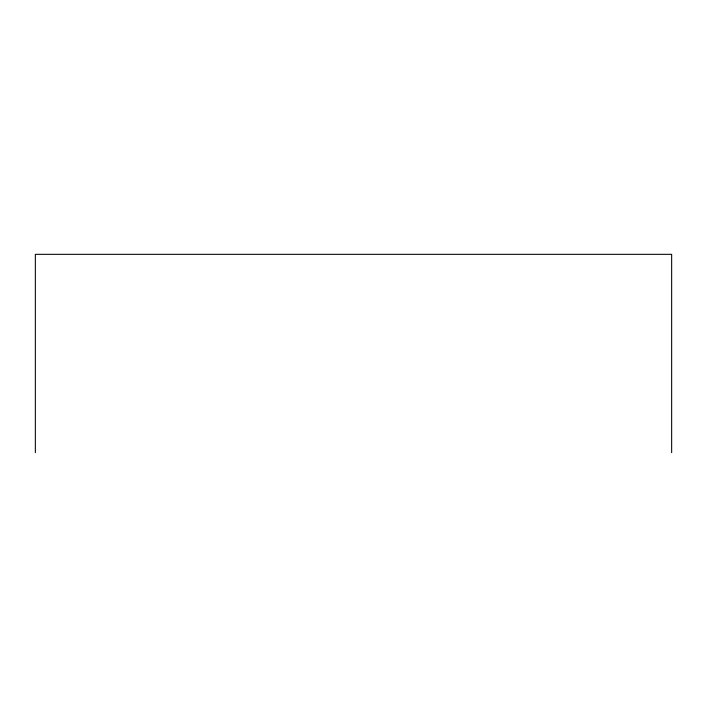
<?xml version="1.0" encoding="UTF-8"?>
<svg xmlns="http://www.w3.org/2000/svg" width="707" height="707" viewBox="0 0 707 707"><rect width="100%" height="100%" fill="white"/><g stroke="black" fill="none" stroke-linecap="round" stroke-linejoin="round"><path stroke-width="1.06" d="M671.65 452.666L671.65 254.334L35.35 254.334L35.35 452.666"/></g></svg>
